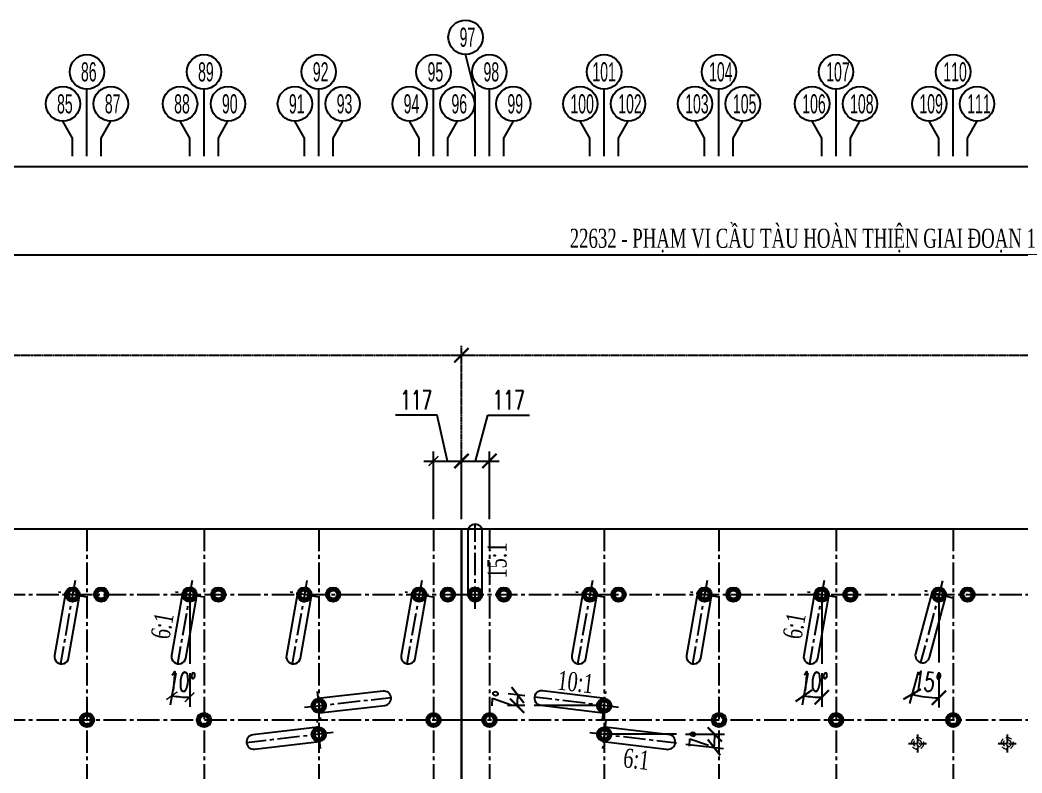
# Model space of a CAD drawing. Extents: x -64479 to 90650, y -38385 to 38270.
# Drawn here: x -37328 to -33136, y 12606 to 15757 of the extents above; entities that cross this region are included whole.
import ezdxf
from ezdxf.enums import TextEntityAlignment as Align

# ---------------------------------------------------------------- set-up
doc = ezdxf.new("R2010")
doc.units = 0
doc.header["$MEASUREMENT"] = 0
doc.linetypes.add('CENTER2', pattern=[1.125, 0.75, -0.125, 0.125, -0.125])
doc.linetypes.add('HIDDEN', pattern=[0.375, 0.25, -0.125])
doc.layers.get('0').update_dxf_attribs({"linetype": 'CONTINUOUS'})
for name, color, linetype in [('BORDER', 2, 'CONTINUOUS'), ('CENTER', 9, 'CENTER2'), ('Cochh', 7, 'CONTINUOUS'), ('DIMENSION', 4, 'CONTINUOUS'), ('HATCH', 7, 'CONTINUOUS'), ('HIDDEN', 4, 'HIDDEN'), ('Net vang', 2, 'CONTINUOUS'), ('PILE-D600', 20, 'CONTINUOUS'), ('TEXT', 3, 'CONTINUOUS')]:
    doc.layers.add(name, color=color, linetype=linetype)
doc.layers.add('KHUAT', color=235, linetype='HIDDEN', lineweight=18)
doc.styles.add('DIM', font='romans.shx', dxfattribs={"width": 0.65})
doc.styles.get("Standard").update_dxf_attribs({"font": 'vn_vni.shx', "width": 0.9})
doc.styles.add('THUONG', font='vntimeh.shx')
doc.dimstyles.new('400.Ph', dxfattribs={"dimscale": 400, "dimtxt": 0.2, "dimasz": 0.15, "dimexe": 0.1, "dimexo": 0.1, "dimgap": 0.06, "dimtad": 1, "dimdec": 0, "dimzin": 0, "dimdsep": 46, "dimtxsty": 'DIM', "dimblk": 'ARCHTICK', "dimcen": 0.15, "dimdle": 0.1, "dimclrd": 256, "dimclre": 7, "dimclrt": 6, "dimadec": 0, "dimazin": 0, "dimtfac": 1, "dimtdec": 0, "dimtix": 1, "dimtmove": 0, "dimatfit": 3, "dimldrblk": 'ARCHTICK', "dimfxl": 1, "dimtolj": 1, "dimtzin": 0, "dimarcsym": 0})

# ---------------------------------------------------------------- blocks, each defined once
blk = doc.blocks.new('CocD500_HH')
at = {"layer": 'CENTER', "ltscale": 50}
for p, q in [((-37.5, 0), (37.5, 0)), ((0, 37.5), (0, -37.5))]:
    blk.add_line(p, q, dxfattribs=at)
at = {"layer": 'KHUAT', "ltscale": 100}
for radius in [25, 16]:
    blk.add_circle((0, 0), radius, dxfattribs=at)
blk = doc.blocks.new('cocD500')
at = {"layer": 'HATCH'}
blk.add_blockref('CocD500_HH', (0, 0), dxfattribs=at)
blk = doc.blocks.new('_ArchTick')
at = {"color": 0, "linetype": 'ByBlock', "const_width": 0.15}
blk.add_lwpolyline([(-0.5, -0.5), (0.5, 0.5)], dxfattribs=at)
blk = doc.blocks.new('*D18')
at = {"layer": 'DIMENSION', "color": 7, "lineweight": -2}
for p, q in [((-50569.1, 13667.7), (-50569.1, 15183.5)), ((-12849.1, 13667.7), (-12849.1, 15183.5))]:
    blk.add_line(p, q, dxfattribs=at)
at = {"layer": 'DIMENSION', "lineweight": -2}
blk.add_line((-50609.1, 15143.5), (-12809.1, 15143.5), dxfattribs=at)
at = {"layer": 'DIMENSION', "lineweight": -2, "xscale": 60, "yscale": 60, "zscale": 60, "rotation": 180}
blk.add_blockref('_ArchTick', (-50569.1, 15143.5), dxfattribs=at)
at = {"layer": 'DIMENSION', "lineweight": -2, "xscale": 60, "yscale": 60, "zscale": 60}
blk.add_blockref('_ArchTick', (-12849.1, 15143.5), dxfattribs=at)
at = {"layer": 'DIMENSION', "color": 6, "insert": (-31669.1, 15207.5), "char_height": 80, "attachment_point": 5, "style": 'DIM'}
blk.add_mtext('\\A1;37720', dxfattribs=at)
blk = doc.blocks.new('*D225')
at = {"layer": 'DIMENSION', "color": 7, "lineweight": -2}
for p, q in [((-50569.1, 13667.7), (-50569.1, 14814)), ((-27937.1, 13667.7), (-27937.1, 14814))]:
    blk.add_line(p, q, dxfattribs=at)
at = {"layer": 'DIMENSION', "lineweight": -2}
blk.add_line((-50609.1, 14774), (-27897.1, 14774), dxfattribs=at)
at = {"layer": 'DIMENSION', "lineweight": -2, "xscale": 60, "yscale": 60, "zscale": 60, "rotation": 180}
blk.add_blockref('_ArchTick', (-50569.1, 14774), dxfattribs=at)
at = {"layer": 'DIMENSION', "lineweight": -2, "xscale": 60, "yscale": 60, "zscale": 60}
blk.add_blockref('_ArchTick', (-27937.1, 14774), dxfattribs=at)
at = {"layer": 'DIMENSION', "color": 6, "insert": (-41742.3, 14838), "char_height": 80, "attachment_point": 5, "style": 'DIM'}
blk.add_mtext('\\A1;22632', dxfattribs=at)
blk = doc.blocks.new('*D235')
at = {"layer": 'DIMENSION', "color": 7, "lineweight": -2}
for p, q in [((-59336.9, 13023.3), (-59360.5, 12890)), ((-59278.9, 13023.1), (-59278.9, 12882.8))]:
    blk.add_line(p, q, dxfattribs=at)
at = {"layer": 'DIMENSION', "lineweight": -2}
blk.add_arc((-59278.9, 13352.7), 429.9, 260, 270, dxfattribs=at)
at = {"layer": 'DIMENSION', "lineweight": -2, "xscale": 40, "yscale": 40, "zscale": 40}
for p, rotation in [((-59353.5, 12929.3), 170.0000000000066), ((-59278.9, 12922.8), 359.9999999999992)]:
    blk.add_blockref('_ArchTick', p, dxfattribs=dict(at, rotation=rotation))
at = {"layer": 'DIMENSION', "color": 6, "insert": (-59310.8, 12988.2), "char_height": 80, "attachment_point": 5, "rotation": 355, "style": 'DIM'}
blk.add_mtext('\\A1;10°', dxfattribs=at)
blk = doc.blocks.new('*D258')
at = {"layer": 'DIMENSION', "lineweight": -2}
for p, q in [((-58244, 14102.8), (-58418.3, 14102.8)), ((-58200.4, 13911.5), (-58244, 14102.8)), ((-58298.9, 13911.5), (-58101.9, 13911.5))]:
    blk.add_line(p, q, dxfattribs=at)
at = {"layer": 'DIMENSION', "color": 7, "lineweight": -2}
for p, q in [((-58258.9, 13667.7), (-58258.9, 13951.5)), ((-58141.9, 13667.7), (-58141.9, 13951.5))]:
    blk.add_line(p, q, dxfattribs=at)
at = {"layer": 'DIMENSION', "lineweight": -2, "xscale": 40, "yscale": 40, "zscale": 40, "rotation": 180}
blk.add_blockref('_ArchTick', (-58258.9, 13911.5), dxfattribs=at)
at = {"layer": 'DIMENSION', "lineweight": -2, "xscale": 40, "yscale": 40, "zscale": 40}
blk.add_blockref('_ArchTick', (-58141.9, 13911.5), dxfattribs=at)
at = {"layer": 'DIMENSION', "color": 6, "insert": (-58331.2, 14166.8), "char_height": 80, "attachment_point": 5, "style": 'DIM'}
blk.add_mtext('\\A1;117', dxfattribs=at)
blk = doc.blocks.new('*D590')
at = {"layer": 'DIMENSION', "color": 7, "lineweight": -2}
for p, q in [((-68219.4, 12767.7), (-68056.9, 12767.7)), ((-68217.6, 12727.1), (-68060.5, 12708.3))]:
    blk.add_line(p, q, dxfattribs=at)
at = {"layer": 'DIMENSION', "lineweight": -2}
blk.add_arc((-68557.8, 12767.7), 460.9, 353.1916, 0, dxfattribs=at)
at = {"layer": 'DIMENSION', "lineweight": -2, "xscale": 60, "yscale": 60, "zscale": 60}
for p, rotation in [((-68096.9, 12767.7), 90), ((-68100.2, 12713.1), 263.1916374492901)]:
    blk.add_blockref('_ArchTick', p, dxfattribs=dict(at, rotation=rotation))
at = {"layer": 'DIMENSION', "color": 6, "insert": (-68161.6, 12744.1), "char_height": 80, "attachment_point": 5, "rotation": 86.5958, "style": 'DIM'}
blk.add_mtext('\\A1;7°', dxfattribs=at)
blk = doc.blocks.new('*D591')
at = {"layer": 'DIMENSION', "color": 7, "lineweight": -2}
for p, q in [((-68891.5, 12928.4), (-68960.9, 12937)), ((-68891.9, 12887.7), (-68963.9, 12887.7))]:
    blk.add_line(p, q, dxfattribs=at)
at = {"layer": 'DIMENSION', "lineweight": -2}
blk.add_arc((-68559.5, 12887.7), 364.4, 173, 180, dxfattribs=at)
at = {"layer": 'DIMENSION', "lineweight": -2, "xscale": 60, "yscale": 60, "zscale": 60}
for p, rotation in [((-68921.2, 12932.1), 82.99999999999228), ((-68923.9, 12887.7), 269.9999999999997)]:
    blk.add_blockref('_ArchTick', p, dxfattribs=dict(at, rotation=rotation))
at = {"layer": 'DIMENSION', "color": 6, "insert": (-68987.1, 12913.8), "char_height": 80, "attachment_point": 5, "rotation": 86.5, "style": 'DIM'}
blk.add_mtext('\\A1;7°', dxfattribs=at)
blk = doc.blocks.new('*D594')
at = {"layer": 'DIMENSION', "color": 7, "lineweight": -2}
for p, q in [((-67707.6, 13023.3), (-67731.1, 12890)), ((-67649.5, 13023.1), (-67649.5, 12882.8))]:
    blk.add_line(p, q, dxfattribs=at)
at = {"layer": 'DIMENSION', "lineweight": -2}
blk.add_arc((-67649.5, 13352.7), 429.9, 260, 270, dxfattribs=at)
at = {"layer": 'DIMENSION', "lineweight": -2, "xscale": 60, "yscale": 60, "zscale": 60}
for p, rotation in [((-67724.2, 12929.3), 170.0000000000045), ((-67649.5, 12922.8), 359.9999999999984)]:
    blk.add_blockref('_ArchTick', p, dxfattribs=dict(at, rotation=rotation))
at = {"layer": 'DIMENSION', "color": 6, "insert": (-67681.4, 12988.2), "char_height": 80, "attachment_point": 5, "rotation": 355, "style": 'DIM'}
blk.add_mtext('\\A1;10°', dxfattribs=at)
blk = doc.blocks.new('*D596')
at = {"layer": 'DIMENSION', "lineweight": -2}
for p, q in [((-69098, 13911.5), (-69046.4, 14102.8)), ((-69046.4, 14102.8), (-68872.1, 14102.8)), ((-69196.5, 13911.5), (-68999.5, 13911.5))]:
    blk.add_line(p, q, dxfattribs=at)
at = {"layer": 'DIMENSION', "color": 7, "lineweight": -2}
for p, q in [((-69156.5, 13667.7), (-69156.5, 13951.5)), ((-69039.5, 13667.7), (-69039.5, 13951.5))]:
    blk.add_line(p, q, dxfattribs=at)
at = {"layer": 'DIMENSION', "lineweight": -2, "xscale": 60, "yscale": 60, "zscale": 60, "rotation": 180}
blk.add_blockref('_ArchTick', (-69156.5, 13911.5), dxfattribs=at)
at = {"layer": 'DIMENSION', "lineweight": -2, "xscale": 60, "yscale": 60, "zscale": 60}
blk.add_blockref('_ArchTick', (-69039.5, 13911.5), dxfattribs=at)
at = {"layer": 'DIMENSION', "color": 6, "insert": (-68959.3, 14166.8), "char_height": 80, "attachment_point": 5, "style": 'DIM'}
blk.add_mtext('\\A1;117', dxfattribs=at)
blk = doc.blocks.new('*D616')
at = {"layer": 'DIMENSION', "color": 7, "lineweight": -2}
for p, q in [((-67246.1, 13029.6), (-67281.7, 12896.7)), ((-67159.5, 13027.6), (-67159.5, 12880.6))]:
    blk.add_line(p, q, dxfattribs=at)
at = {"layer": 'DIMENSION', "lineweight": -2}
blk.add_arc((-67159.5, 13352.7), 432, 255, 270, dxfattribs=at)
at = {"layer": 'DIMENSION', "lineweight": -2, "xscale": 60, "yscale": 60, "zscale": 60}
for p, rotation in [((-67271.4, 12935.4), 165.0000000000066), ((-67159.5, 12920.6), 359.9999999999993)]:
    blk.add_blockref('_ArchTick', p, dxfattribs=dict(at, rotation=rotation))
at = {"layer": 'DIMENSION', "color": 6, "insert": (-67207.6, 12987.8), "char_height": 80, "attachment_point": 5, "rotation": 352.5, "style": 'DIM'}
blk.add_mtext('\\A1;15°', dxfattribs=at)
blk = doc.blocks.new('*D407')
at = {"layer": 'HIDDEN', "color": 7, "lineweight": -2}
for p, q in [((-43025.1, 13667.7), (-43025.1, 14393.8)), ((-35481.1, 13667.7), (-35481.1, 14393.8))]:
    blk.add_line(p, q, dxfattribs=at)
at = {"layer": 'HIDDEN', "lineweight": -2}
blk.add_line((-43065.1, 14353.8), (-35441.1, 14353.8), dxfattribs=at)
at = {"layer": 'HIDDEN', "lineweight": -2, "xscale": 60, "yscale": 60, "zscale": 60, "rotation": 180}
blk.add_blockref('_ArchTick', (-43025.1, 14353.8), dxfattribs=at)
at = {"layer": 'HIDDEN', "lineweight": -2, "xscale": 60, "yscale": 60, "zscale": 60}
blk.add_blockref('_ArchTick', (-35481.1, 14353.8), dxfattribs=at)
at = {"layer": 'HIDDEN', "color": 6, "insert": (-39253.1, 14417.8), "char_height": 80, "attachment_point": 5, "style": 'DIM'}
blk.add_mtext('\\A1;7544', dxfattribs=at)
blk = doc.blocks.new('*D408')
at = {"layer": 'HIDDEN', "color": 7, "lineweight": -2}
for p, q in [((-35481.1, 13667.7), (-35481.1, 14393.8)), ((-27937.1, 13667.7), (-27937.1, 14393.8))]:
    blk.add_line(p, q, dxfattribs=at)
at = {"layer": 'HIDDEN', "lineweight": -2}
blk.add_line((-35521.1, 14353.8), (-27897.1, 14353.8), dxfattribs=at)
at = {"layer": 'HIDDEN', "lineweight": -2, "xscale": 60, "yscale": 60, "zscale": 60, "rotation": 180}
blk.add_blockref('_ArchTick', (-35481.1, 14353.8), dxfattribs=at)
at = {"layer": 'HIDDEN', "lineweight": -2, "xscale": 60, "yscale": 60, "zscale": 60}
blk.add_blockref('_ArchTick', (-27937.1, 14353.8), dxfattribs=at)
at = {"layer": 'HIDDEN', "color": 6, "insert": (-31709.1, 14417.8), "char_height": 80, "attachment_point": 5, "style": 'DIM'}
blk.add_mtext('\\A1;7544', dxfattribs=at)
blk = doc.blocks.new('pd2')
at = {"layer": 'HATCH'}
h = blk.add_hatch(dxfattribs=at)
h.set_pattern_fill('ANSI31', color=256, scale=50, style=0)
h.set_pattern_definition([(45, (-51700.098, -6280.5305), (-4.4194174, 4.4194174), [])])
h.paths.add_polyline_path([(-59798.9, 13352.7, 1), (-59738.9, 13352.7, 1)])
h.paths.add_polyline_path([(-59751.9, 13352.7, -1), (-59785.9, 13352.7, -1)], flags=16)
h = blk.add_hatch(dxfattribs=at)
h.set_pattern_fill('ANSI31', color=256, scale=50, style=0)
h.set_pattern_definition([(45, (-51580.098, -6280.5305), (-4.4194174, 4.4194174), [])])
h.paths.add_polyline_path([(-59678.9, 13352.7, 1), (-59618.9, 13352.7, 1)])
h.paths.add_polyline_path([(-59631.9, 13352.7, -1), (-59665.9, 13352.7, -1)], flags=16)
h = blk.add_hatch(dxfattribs=at)
h.set_pattern_fill('ANSI31', color=256, scale=50, style=0)
h.set_pattern_definition([(45, (-51210.098, -6280.5305), (-4.4194174, 4.4194174), [])])
h.paths.add_polyline_path([(-59308.9, 13352.7, 1), (-59248.9, 13352.7, 1)])
h.paths.add_polyline_path([(-59261.9, 13352.7, -1), (-59295.9, 13352.7, -1)], flags=16)
h = blk.add_hatch(dxfattribs=at)
h.set_pattern_fill('ANSI31', color=256, scale=50, style=0)
h.set_pattern_definition([(45, (-51090.098, -6280.5305), (-4.4194174, 4.4194174), [])])
h.paths.add_polyline_path([(-59188.9, 13352.7, 1), (-59128.9, 13352.7, 1)])
h.paths.add_polyline_path([(-59141.9, 13352.7, -1), (-59175.9, 13352.7, -1)], flags=16)
h = blk.add_hatch(dxfattribs=at)
h.set_pattern_fill('ANSI31', color=256, scale=50, style=0)
h.set_pattern_definition([(45, (-50730.098, -6280.5305), (-4.4194174, 4.4194174), [])])
h.paths.add_polyline_path([(-58828.9, 13352.7, 1), (-58768.9, 13352.7, 1)])
h.paths.add_polyline_path([(-58781.9, 13352.7, -1), (-58815.9, 13352.7, -1)], flags=16)
h = blk.add_hatch(dxfattribs=at)
h.set_pattern_fill('ANSI31', color=256, scale=50, style=0)
h.set_pattern_definition([(45, (-50610.098, -6280.5305), (-4.4194174, 4.4194174), [])])
h.paths.add_polyline_path([(-58708.9, 13352.7, 1), (-58648.9, 13352.7, 1)])
h.paths.add_polyline_path([(-58661.9, 13352.7, -1), (-58695.9, 13352.7, -1)], flags=16)
h = blk.add_hatch(dxfattribs=at)
h.set_pattern_fill('ANSI31', color=256, scale=50, style=0)
h.set_pattern_definition([(45, (-50250.098, -6280.5305), (-4.4194174, 4.4194174), [])])
h.paths.add_polyline_path([(-58348.9, 13352.7, 1), (-58288.9, 13352.7, 1)])
h.paths.add_polyline_path([(-58301.9, 13352.7, -1), (-58335.9, 13352.7, -1)], flags=16)
h = blk.add_hatch(dxfattribs=at)
h.set_pattern_fill('ANSI31', color=256, scale=50, style=0)
h.set_pattern_definition([(45, (-50130.098, -6280.5305), (-4.4194174, 4.4194174), [])])
h.paths.add_polyline_path([(-58228.9, 13352.7, 1), (-58168.9, 13352.7, 1)])
h.paths.add_polyline_path([(-58181.9, 13352.7, -1), (-58215.9, 13352.7, -1)], flags=16)
h = blk.add_hatch(dxfattribs=at)
h.set_pattern_fill('ANSI31', color=256, scale=50, angle=90, style=0)
h.set_pattern_definition([(45, (-78372.089, 20956.461), (4.4194174, -4.4194174), [])])
h.paths.add_polyline_path([(-58738.9, 12857.7, -1), (-58738.9, 12917.7, -1)])
h.paths.add_polyline_path([(-58738.9, 12904.7, 1), (-58738.9, 12870.7, 1)], flags=16)
h = blk.add_hatch(dxfattribs=at)
h.set_pattern_fill('ANSI31', color=256, scale=50, style=0)
h.set_pattern_definition([(45, (-51640.098, -6805.5305), (-4.4194174, 4.4194174), [])])
h.paths.add_polyline_path([(-59738.9, 12827.7, 1), (-59678.9, 12827.7, 1)])
h.paths.add_polyline_path([(-59691.9, 12827.7, -1), (-59725.9, 12827.7, -1)], flags=16)
h = blk.add_hatch(dxfattribs=at)
h.set_pattern_fill('ANSI31', color=256, scale=50, style=0)
h.set_pattern_definition([(45, (-51150.098, -6805.5305), (-4.4194174, 4.4194174), [])])
h.paths.add_polyline_path([(-59248.9, 12827.7, 1), (-59188.9, 12827.7, 1)])
h.paths.add_polyline_path([(-59201.9, 12827.7, -1), (-59235.9, 12827.7, -1)], flags=16)
h = blk.add_hatch(dxfattribs=at)
h.set_pattern_fill('ANSI31', color=256, scale=50, style=0)
h.set_pattern_definition([(45, (-50190.098, -6805.5305), (-4.4194174, 4.4194174), [])])
h.paths.add_polyline_path([(-58288.9, 12827.7, 1), (-58228.9, 12827.7, 1)])
h.paths.add_polyline_path([(-58241.9, 12827.7, -1), (-58275.9, 12827.7, -1)], flags=16)
h = blk.add_hatch(dxfattribs=at)
h.set_pattern_fill('ANSI31', color=256, scale=50, angle=90, style=0)
h.set_pattern_definition([(45, (-78372.089, 20836.461), (4.4194174, -4.4194174), [])])
h.paths.add_polyline_path([(-58738.9, 12737.7, -1), (-58738.9, 12797.7, -1)])
h.paths.add_polyline_path([(-58738.9, 12784.7, 1), (-58738.9, 12750.7, 1)], flags=16)
at = {"layer": 'BORDER'}
for points in [[(-65685.9, 13627.7), (-58141.9, 13627.7)], [(-58141.9, 13627.7), (-58141.9, 11227.7), (-65685.9, 11227.7), (-65685.9, 13627.7)]]:
    blk.add_lwpolyline(points, dxfattribs=at)
at = {"layer": 'CENTER', "ltscale": 125}
for p, q in [((-59708.9, 13627.7), (-59708.9, 11227.7)), ((-59218.9, 13627.7), (-59218.9, 11227.7)), ((-58738.9, 13627.7), (-58738.9, 11227.7)), ((-58258.9, 13627.7), (-58258.9, 11227.7)), ((-59758.4, 13411.8), (-59820, 13062.7)), ((-59268.4, 13411.8), (-59330, 13062.7)), ((-58788.4, 13411.8), (-58850, 13062.7)), ((-58308.4, 13411.8), (-58370, 13062.7)), ((-65685.9, 13352.7), (-58141.9, 13352.7)), ((-59709.8, 13342.3), (-59828, 13363.1)), ((-59219.8, 13342.3), (-59338, 13363.1)), ((-58739.8, 13342.3), (-58858, 13363.1)), ((-58259.8, 13342.3), (-58378, 13363.1)), ((-58798.5, 12880.7), (-58436.4, 12922)), ((-58745.9, 12947.3), (-58731.9, 12828.1)), ((-65685.9, 12827.7), (-58141.9, 12827.7)), ((-58731.6, 12708.1), (-58746.2, 12827.2)), ((-58679.3, 12775), (-59041.1, 12731.8))]:
    blk.add_line(p, q, dxfattribs=at)
at = {"layer": 'DIMENSION', "color": 7}
blk.add_line((-58258.9, 13667.7), (-58258.9, 13951.5), dxfattribs=at)
at = {"layer": 'DIMENSION'}
blk.add_line((-59278.9, 13352.7), (-59278.9, 13063.1), dxfattribs=at)
at = {"layer": 'PILE-D600', "linetype": 'Continuous', "ltscale": 0.7}
for points in [[(-59798.4, 13357.9), (-59844.3, 13097.5, 1), (-59785.2, 13087.1), (-59739.3, 13347.5)], [(-59308.4, 13357.9), (-59354.3, 13097.5, 1), (-59295.2, 13087.1), (-59249.3, 13347.5)], [(-58828.4, 13357.9), (-58874.3, 13097.5, 1), (-58815.2, 13087.1), (-58769.3, 13347.5)], [(-58348.4, 13357.9), (-58394.3, 13097.5, 1), (-58335.2, 13087.1), (-58289.3, 13347.5)], [(-58735.4, 12857.9), (-58462.7, 12888.7, 1), (-58469.7, 12948.3), (-58742.4, 12917.5)], [(-58742.5, 12797.5), (-59015, 12765.2, 1), (-59007.7, 12705.7), (-58735.2, 12737.9)]]:
    blk.add_lwpolyline(points, format="xyb", dxfattribs=at)
for centre, radius in [((-59768.9, 13352.7), 30), ((-59648.9, 13352.7), 30), ((-59278.9, 13352.7), 30), ((-59158.9, 13352.7), 30), ((-58798.9, 13352.7), 30), ((-58678.9, 13352.7), 30), ((-58318.9, 13352.7), 30), ((-58198.9, 13352.7), 30), ((-59768.9, 13352.7), 17), ((-59648.9, 13352.7), 17), ((-59278.9, 13352.7), 17), ((-59158.9, 13352.7), 17), ((-58798.9, 13352.7), 17), ((-58678.9, 13352.7), 17), ((-58318.9, 13352.7), 17), ((-58198.9, 13352.7), 17), ((-58738.9, 12887.7), 30), ((-58738.9, 12887.7), 17), ((-59708.9, 12827.7), 30), ((-59708.9, 12827.7), 17), ((-59218.9, 12827.7), 30), ((-59218.9, 12827.7), 17), ((-58258.9, 12827.7), 30), ((-58258.9, 12827.7), 17), ((-58738.9, 12767.7), 30), ((-58738.9, 12767.7), 17)]:
    blk.add_circle(centre, radius, dxfattribs=at)
at = {"layer": 'DIMENSION', "xscale": 40, "yscale": 40, "zscale": 40}
blk.add_blockref('_ArchTick', (-58258.9, 13911.5), dxfattribs=at)
at = {"layer": 'TEXT', "style": 'THUONG', "width": 0.7}
blk.add_text('6:1', height=80, rotation=79.5709, dxfattribs=at).set_placement((-59341, 13157.2), align=Align.BOTTOM_LEFT)
at = {"layer": 'DIMENSION'}
dim = blk.add_linear_dim(base=(-58141.9, 13911.5), p1=(-58258.9, 13627.7), p2=(-58141.9, 13627.7), dimstyle='400.Ph', override={"dimtmove": 1}, dxfattribs=at)
dim.commit()
dim.dimension.update_dxf_attribs({"geometry": '*D258', "text_midpoint": (-58268, 14102.8), "dimtype": 128})
dim = blk.add_angular_dim_2l(base=(-59328.8, 12925.7), line1=((-59278.9, 13352.7), (-59278.9, 13063.1)), line2=((-59268.4, 13411.8), (-59330, 13062.7)), dimstyle='400.Ph', dxfattribs=at)
dim.commit()
dim.dimension.update_dxf_attribs({"geometry": '*D235', "text_midpoint": (-59310.8, 12988.2)})
blk = doc.blocks.new('pd3')
at = {"layer": 'HATCH'}
h = blk.add_hatch(dxfattribs=at)
h.set_pattern_fill('ANSI31', color=256, scale=50, style=0)
h.set_pattern_definition([(45, (-61030.761, -6280.5305), (-4.4194174, 4.4194174), [])])
h.paths.add_polyline_path([(-69129.5, 13352.7, 1), (-69069.5, 13352.7, 1)])
h.paths.add_polyline_path([(-69082.5, 13352.7, -1), (-69116.5, 13352.7, -1)], flags=16)
h = blk.add_hatch(dxfattribs=at)
h.set_pattern_fill('ANSI31', color=256, scale=50, style=0)
h.set_pattern_definition([(45, (-60910.761, -6280.5305), (-4.4194174, 4.4194174), [])])
h.paths.add_polyline_path([(-69009.5, 13352.7, 1), (-68949.5, 13352.7, 1)])
h.paths.add_polyline_path([(-68962.5, 13352.7, -1), (-68996.5, 13352.7, -1)], flags=16)
h = blk.add_hatch(dxfattribs=at)
h.set_pattern_fill('ANSI31', color=256, scale=50, style=0)
h.set_pattern_definition([(45, (-60550.761, -6280.5305), (-4.4194174, 4.4194174), [])])
h.paths.add_polyline_path([(-68649.5, 13352.7, 1), (-68589.5, 13352.7, 1)])
h.paths.add_polyline_path([(-68602.5, 13352.7, -1), (-68636.5, 13352.7, -1)], flags=16)
h = blk.add_hatch(dxfattribs=at)
h.set_pattern_fill('ANSI31', color=256, scale=50, style=0)
h.set_pattern_definition([(45, (-60430.761, -6280.5305), (-4.4194174, 4.4194174), [])])
h.paths.add_polyline_path([(-68529.5, 13352.7, 1), (-68469.5, 13352.7, 1)])
h.paths.add_polyline_path([(-68482.5, 13352.7, -1), (-68516.5, 13352.7, -1)], flags=16)
h = blk.add_hatch(dxfattribs=at)
h.set_pattern_fill('ANSI31', color=256, scale=50, style=0)
h.set_pattern_definition([(45, (-60070.761, -6280.5305), (-4.4194174, 4.4194174), [])])
h.paths.add_polyline_path([(-68169.5, 13352.7, 1), (-68109.5, 13352.7, 1)])
h.paths.add_polyline_path([(-68122.5, 13352.7, -1), (-68156.5, 13352.7, -1)], flags=16)
h = blk.add_hatch(dxfattribs=at)
h.set_pattern_fill('ANSI31', color=256, scale=50, style=0)
h.set_pattern_definition([(45, (-59950.761, -6280.5305), (-4.4194174, 4.4194174), [])])
h.paths.add_polyline_path([(-68049.5, 13352.7, 1), (-67989.5, 13352.7, 1)])
h.paths.add_polyline_path([(-68002.5, 13352.7, -1), (-68036.5, 13352.7, -1)], flags=16)
h = blk.add_hatch(dxfattribs=at)
h.set_pattern_fill('ANSI31', color=256, scale=50, style=0)
h.set_pattern_definition([(45, (-59580.761, -6280.5305), (-4.4194174, 4.4194174), [])])
h.paths.add_polyline_path([(-67679.5, 13352.7, 1), (-67619.5, 13352.7, 1)])
h.paths.add_polyline_path([(-67632.5, 13352.7, -1), (-67666.5, 13352.7, -1)], flags=16)
h = blk.add_hatch(dxfattribs=at)
h.set_pattern_fill('ANSI31', color=256, scale=50, style=0)
h.set_pattern_definition([(45, (-59460.761, -6280.5305), (-4.4194174, 4.4194174), [])])
h.paths.add_polyline_path([(-67559.5, 13352.7, 1), (-67499.5, 13352.7, 1)])
h.paths.add_polyline_path([(-67512.5, 13352.7, -1), (-67546.5, 13352.7, -1)], flags=16)
h = blk.add_hatch(dxfattribs=at)
h.set_pattern_fill('ANSI31', color=256, scale=50, style=0)
h.set_pattern_definition([(45, (-59090.761, -6280.5305), (-4.4194174, 4.4194174), [])])
h.paths.add_polyline_path([(-67189.5, 13352.7, 1), (-67129.5, 13352.7, 1)])
h.paths.add_polyline_path([(-67142.5, 13352.7, -1), (-67176.5, 13352.7, -1)], flags=16)
h = blk.add_hatch(dxfattribs=at)
h.set_pattern_fill('ANSI31', color=256, scale=50, style=0)
h.set_pattern_definition([(45, (-58970.761, -6280.5305), (-4.4194174, 4.4194174), [])])
h.paths.add_polyline_path([(-67069.5, 13352.7, 1), (-67009.5, 13352.7, 1)])
h.paths.add_polyline_path([(-67022.5, 13352.7, -1), (-67056.5, 13352.7, -1)], flags=16)
h = blk.add_hatch(dxfattribs=at)
h.set_pattern_fill('ANSI31', color=256, scale=50, angle=90, style=0)
h.set_pattern_definition([(135, (-48926.31, 20956.461), (-4.4194174, -4.4194174), [])])
h.paths.add_polyline_path([(-68559.5, 12857.7, 1), (-68559.5, 12917.7, 1)])
h.paths.add_polyline_path([(-68559.5, 12904.7, -1), (-68559.5, 12870.7, -1)], flags=16)
h = blk.add_hatch(dxfattribs=at)
h.set_pattern_fill('ANSI31', color=256, scale=50, style=0)
h.set_pattern_definition([(45, (-60970.761, -6805.5305), (-4.4194174, 4.4194174), [])])
h.paths.add_polyline_path([(-69069.5, 12827.7, 1), (-69009.5, 12827.7, 1)])
h.paths.add_polyline_path([(-69022.5, 12827.7, -1), (-69056.5, 12827.7, -1)], flags=16)
h = blk.add_hatch(dxfattribs=at)
h.set_pattern_fill('ANSI31', color=256, scale=50, style=0)
h.set_pattern_definition([(45, (-60010.761, -6805.5305), (-4.4194174, 4.4194174), [])])
h.paths.add_polyline_path([(-68109.5, 12827.7, 1), (-68049.5, 12827.7, 1)])
h.paths.add_polyline_path([(-68062.5, 12827.7, -1), (-68096.5, 12827.7, -1)], flags=16)
h = blk.add_hatch(dxfattribs=at)
h.set_pattern_fill('ANSI31', color=256, scale=50, style=0)
h.set_pattern_definition([(45, (-59520.761, -6805.5305), (-4.4194174, 4.4194174), [])])
h.paths.add_polyline_path([(-67619.5, 12827.7, 1), (-67559.5, 12827.7, 1)])
h.paths.add_polyline_path([(-67572.5, 12827.7, -1), (-67606.5, 12827.7, -1)], flags=16)
h = blk.add_hatch(dxfattribs=at)
h.set_pattern_fill('ANSI31', color=256, scale=50, style=0)
h.set_pattern_definition([(45, (-59030.761, -6805.5305), (-4.4194174, 4.4194174), [])])
h.paths.add_polyline_path([(-67129.5, 12827.7, 1), (-67069.5, 12827.7, 1)])
h.paths.add_polyline_path([(-67082.5, 12827.7, -1), (-67116.5, 12827.7, -1)], flags=16)
h = blk.add_hatch(dxfattribs=at)
h.set_pattern_fill('ANSI31', color=256, scale=50, angle=90, style=0)
h.set_pattern_definition([(135, (-48926.31, 20836.461), (-4.4194174, -4.4194174), [])])
h.paths.add_polyline_path([(-68559.5, 12737.7, 1), (-68559.5, 12797.7, 1)])
h.paths.add_polyline_path([(-68559.5, 12784.7, -1), (-68559.5, 12750.7, -1)], flags=16)
at = {"layer": 'BORDER'}
for points in [[(-69156.5, 13627.7), (-61612.5, 13627.7)], [(-61612.5, 13627.7), (-61612.5, 11227.7), (-69156.5, 11227.7), (-69156.5, 13627.7)]]:
    blk.add_lwpolyline(points, dxfattribs=at)
at = {"layer": 'CENTER', "ltscale": 125}
for p, q in [((-69099.5, 13292.7), (-69099.5, 13647.1)), ((-69039.5, 13627.7), (-69039.5, 11227.7)), ((-68559.5, 13627.7), (-68559.5, 11227.7)), ((-68079.5, 13627.7), (-68079.5, 11227.7)), ((-67589.5, 13627.7), (-67589.5, 11227.7)), ((-67099.5, 13627.7), (-67099.5, 11227.7)), ((-68609.1, 13411.8), (-68670.7, 13062.7)), ((-68129.1, 13411.8), (-68190.7, 13062.7)), ((-67639.1, 13411.8), (-67700.7, 13062.7)), ((-67144, 13410.6), (-67235.7, 13068.3)), ((-69156.5, 13352.7), (-61612.5, 13352.7)), ((-68560.4, 13342.3), (-68678.6, 13363.1)), ((-68080.4, 13342.3), (-68198.6, 13363.1)), ((-67590.4, 13342.3), (-67708.6, 13363.1)), ((-67101.6, 13337.2), (-67217.5, 13368.2)), ((-68500, 12880.4), (-68851.8, 12923.6)), ((-68566.8, 12828.1), (-68552.2, 12947.2)), ((-69156.5, 12827.7), (-61612.5, 12827.7)), ((-68552.2, 12827.2), (-68566.8, 12708.1)), ((-68619.1, 12775), (-68257.3, 12731.8))]:
    blk.add_line(p, q, dxfattribs=at)
at = {"layer": 'DIMENSION', "color": 7}
blk.add_line((-69039.5, 13667.7), (-69039.5, 13951.5), dxfattribs=at)
at = {"layer": 'DIMENSION'}
for p, q in [((-67649.5, 13352.7), (-67649.5, 13063.1)), ((-67159.5, 13352.7), (-67159.5, 13067.6)), ((-68559.5, 12887.7), (-68851.9, 12887.7)), ((-68257.1, 12767.7), (-68559.5, 12767.7))]:
    blk.add_line(p, q, dxfattribs=at)
at = {"layer": 'PILE-D600', "linetype": 'Continuous', "ltscale": 0.7}
for points in [[(-69069.5, 13352.7), (-69069.5, 13617.1, 1), (-69129.5, 13617.1), (-69129.5, 13352.7)], [(-68649.1, 13357.9), (-68695, 13097.5, 1), (-68635.9, 13087.1), (-68590, 13347.5)], [(-68169.1, 13357.9), (-68215, 13097.5, 1), (-68155.9, 13087.1), (-68110, 13347.5)], [(-67679.1, 13357.9), (-67725, 13097.5, 1), (-67665.9, 13087.1), (-67620, 13347.5)], [(-67188.5, 13360.5), (-67257, 13105, 1), (-67199, 13089.5), (-67130.6, 13344.9)], [(-68555.9, 12917.5), (-68818.3, 12949.7, 1), (-68825.7, 12890.1), (-68563.2, 12857.9)], [(-68563.2, 12737.9), (-68300.7, 12705.7, 0.96746), (-68283.4, 12765.2), (-68555.9, 12797.5)]]:
    blk.add_lwpolyline(points, format="xyb", dxfattribs=at)
for centre, radius in [((-69099.5, 13352.7), 30), ((-68979.5, 13352.7), 30), ((-68619.5, 13352.7), 30), ((-68499.5, 13352.7), 30), ((-68139.5, 13352.7), 30), ((-68019.5, 13352.7), 30), ((-67649.5, 13352.7), 30), ((-67529.5, 13352.7), 30), ((-67159.5, 13352.7), 30), ((-67039.5, 13352.7), 30), ((-69099.5, 13352.7), 17), ((-68979.5, 13352.7), 17), ((-68619.5, 13352.7), 17), ((-68499.5, 13352.7), 17), ((-68139.5, 13352.7), 17), ((-68019.5, 13352.7), 17), ((-67649.5, 13352.7), 17), ((-67529.5, 13352.7), 17), ((-67159.5, 13352.7), 17), ((-67039.5, 13352.7), 17), ((-68559.5, 12887.7), 30), ((-68559.5, 12887.7), 17), ((-69039.5, 12827.7), 30), ((-69039.5, 12827.7), 17), ((-68079.5, 12827.7), 30), ((-68079.5, 12827.7), 17), ((-67589.5, 12827.7), 30), ((-67589.5, 12827.7), 17), ((-67099.5, 12827.7), 30), ((-67099.5, 12827.7), 17), ((-68559.5, 12767.7), 30), ((-68559.5, 12767.7), 17)]:
    blk.add_circle(centre, radius, dxfattribs=at)
at = {"layer": 'DIMENSION', "xscale": 40, "yscale": 40, "zscale": 40, "rotation": 180}
blk.add_blockref('_ArchTick', (-69039.5, 13911.5), dxfattribs=at)
at = {"layer": 'TEXT', "style": 'THUONG', "width": 0.7}
for s, rotation, p in [('15:1', 90, (-68943.9, 13419.8)), ('6:1', 79.5709, (-67711.6, 13157.2)), ('10:1', 353.5324, (-68761.4, 12931.7)), ('6:1', 353.5324, (-68485.7, 12606.6))]:
    blk.add_text(s, height=80, rotation=rotation, dxfattribs=at).set_placement(p, align=Align.BOTTOM_LEFT)
at = {"layer": 'DIMENSION'}
dim = blk.add_linear_dim(base=(-69039.5, 13911.5), p1=(-69156.5, 13627.7), p2=(-69039.5, 13627.7), dimstyle='400.Ph', override={"dimtmove": 1}, dxfattribs=at)
dim.commit()
dim.dimension.update_dxf_attribs({"geometry": '*D596', "text_midpoint": (-69022.4, 14102.8), "dimtype": 128})
for base, line1, line2, picture, middle in [((-67699.4, 12925.7), ((-67649.5, 13352.7), (-67649.5, 13063.1)), ((-67639.1, 13411.8), (-67700.7, 13062.7)), '*D594', (-67681.4, 12988.2)), ((-67234.6, 12927.2), ((-67159.5, 13352.7), (-67159.5, 13067.6)), ((-67144, 13410.6), (-67235.7, 13068.3)), '*D616', (-67207.6, 12987.8)), ((-68922.7, 12917.3), ((-68559.5, 12887.7), (-68851.9, 12887.7)), ((-68500, 12880.4), (-68851.8, 12923.6)), '*D591', (-68987.1, 12913.8)), ((-68098.4, 12731.2), ((-68619.1, 12775), (-68257.3, 12731.8)), ((-68559.5, 12767.7), (-68259.4, 12767.7)), '*D590', (-68161.6, 12744.1))]:
    dim = blk.add_angular_dim_2l(base=base, line1=line1, line2=line2, dimstyle='400.Ph', dxfattribs=at)
    dim.commit()
    dim.dimension.update_dxf_attribs({"geometry": picture, "text_midpoint": middle})

msp = doc.modelspace()

# ---------------------------------------------------------------- linework, layer by layer
at = {"layer": 'Net vang'}
for p, q in [((-35424.1, 15452.3), (-35464.1, 15614.5)), ((-37048.1, 15187.4), (-37048.1, 15468.1)), ((-36558.1, 15187.4), (-36558.1, 15468.1)), ((-36078.1, 15187.4), (-36078.1, 15468.1)), ((-35598.1, 15187.4), (-35598.1, 15468.1)), ((-35364.1, 15187.4), (-35364.1, 15468.1)), ((-34884.1, 15187.4), (-34884.1, 15468.1)), ((-34404.1, 15187.4), (-34404.1, 15468.1)), ((-33914.1, 15187.4), (-33914.1, 15468.1)), ((-33424.1, 15187.4), (-33424.1, 15468.1)), ((-35424.1, 15187.4), (-35424.1, 15452.3)), ((-37108.1, 15262.4), (-37148.1, 15334.2)), ((-36988.1, 15262.4), (-36948.1, 15334.2)), ((-36618.1, 15262.4), (-36658.1, 15334.2)), ((-36498.1, 15262.4), (-36458.1, 15334.2)), ((-36138.1, 15262.4), (-36178.1, 15334.2)), ((-36018.1, 15262.4), (-35978.1, 15334.2)), ((-35658.1, 15262.4), (-35698.1, 15334.2)), ((-35538.1, 15262.4), (-35498.1, 15334.2)), ((-35304.1, 15262.4), (-35264.1, 15334.2)), ((-34944.1, 15262.4), (-34984.1, 15334.2)), ((-34824.1, 15262.4), (-34784.1, 15334.2)), ((-34464.1, 15262.4), (-34504.1, 15334.2)), ((-34344.1, 15262.4), (-34304.1, 15334.2)), ((-33974.1, 15262.4), (-34014.1, 15334.2)), ((-33854.1, 15262.4), (-33814.1, 15334.2)), ((-33484.1, 15262.4), (-33524.1, 15334.2)), ((-33364.1, 15262.4), (-33324.1, 15334.2)), ((-37108.1, 15187.4), (-37108.1, 15262.4)), ((-36988.1, 15187.4), (-36988.1, 15262.4)), ((-36618.1, 15187.4), (-36618.1, 15262.4)), ((-36498.1, 15187.4), (-36498.1, 15262.4)), ((-36138.1, 15187.4), (-36138.1, 15262.4)), ((-36018.1, 15187.4), (-36018.1, 15262.4)), ((-35658.1, 15187.4), (-35658.1, 15262.4)), ((-35538.1, 15187.4), (-35538.1, 15262.4)), ((-35304.1, 15187.4), (-35304.1, 15262.4)), ((-34944.1, 15187.4), (-34944.1, 15262.4)), ((-34824.1, 15187.4), (-34824.1, 15262.4)), ((-34464.1, 15187.4), (-34464.1, 15262.4)), ((-34344.1, 15187.4), (-34344.1, 15262.4)), ((-33974.1, 15187.4), (-33974.1, 15262.4)), ((-33854.1, 15187.4), (-33854.1, 15262.4)), ((-33484.1, 15187.4), (-33484.1, 15262.4)), ((-33364.1, 15187.4), (-33364.1, 15262.4))]:
    msp.add_line(p, q, dxfattribs=at)
for centre in [(-35464.1, 15684.9), (-37048.1, 15540.1), (-36558.1, 15540.1), (-36078.1, 15540.1), (-35598.1, 15540.1), (-35364.1, 15540.1), (-34884.1, 15540.1), (-34404.1, 15540.1), (-33914.1, 15540.1), (-33424.1, 15540.1), (-37148.1, 15406.2), (-36948.1, 15406.2), (-36658.1, 15406.2), (-36458.1, 15406.2), (-36178.1, 15406.2), (-35978.1, 15406.2), (-35698.1, 15406.2), (-35498.1, 15406.2), (-35264.1, 15406.2), (-34984.1, 15406.2), (-34784.1, 15406.2), (-34504.1, 15406.2), (-34304.1, 15406.2), (-34014.1, 15406.2), (-33814.1, 15406.2), (-33524.1, 15406.2), (-33324.1, 15406.2)]:
    msp.add_circle(centre, 72, dxfattribs=at)

# ---------------------------------------------------------------- block references
at = {"layer": 'Cochh'}
for p in [(-33573.1, 12729.7), (-33198.1, 12729.7)]:
    msp.add_blockref('cocD500', p, dxfattribs=at)
at = {"layer": 'DIMENSION'}
for name, p in [('pd2', (22660.8, 0)), ('pd3', (33675.5, 0))]:
    msp.add_blockref(name, p, dxfattribs=at)

# ---------------------------------------------------------------- texts
at = {"layer": 'TEXT', "width": 0.55}
for s, p in [('97', (-35456.3, 15684.9)), ('86', (-37040.3, 15540.1)), ('89', (-36550.3, 15540.1)), ('92', (-36070.3, 15540.1)), ('95', (-35590.3, 15540.1)), ('98', (-35356.3, 15540.1)), ('101', (-34884.3, 15540.1)), ('104', (-34396.3, 15540.1)), ('107', (-33906.3, 15540.1)), ('110', (-33416.3, 15540.1)), ('85', (-37140.3, 15406.2)), ('87', (-36940.3, 15406.2)), ('88', (-36650.3, 15406.2)), ('90', (-36450.3, 15406.2)), ('91', (-36170.3, 15406.2)), ('93', (-35970.3, 15406.2)), ('94', (-35690.3, 15406.2)), ('96', (-35490.3, 15406.2)), ('99', (-35256.3, 15406.2)), ('100', (-34976.3, 15406.2)), ('102', (-34776.3, 15406.2)), ('103', (-34496.3, 15406.2)), ('105', (-34296.3, 15406.2)), ('106', (-34006.3, 15406.2)), ('108', (-33806.3, 15406.2)), ('109', (-33516.3, 15406.2)), ('111', (-33316.3, 15406.2))]:
    msp.add_text(s, height=80, dxfattribs=at).set_placement(p, align=Align.MIDDLE)
at = {"layer": 'TEXT', "style": 'THUONG', "width": 0.65}
msp.add_text('22632 - ph¹m vi cÇu tµu hoµn thiÖn giai ®o¹n 1', height=80, dxfattribs=at).set_placement((-34053.1, 14847.7), align=Align.MIDDLE)

# ---------------------------------------------------------------- dimensions: what is measured, and where the dimension line sits
at = {"layer": 'DIMENSION'}
for base, p2, picture, middle in [((-12849.1, 15143.5), (-12849.1, 13627.7), '*D18', (-31669.1, 15143.5)), ((-27937.1, 14774), (-27937.1, 13627.7), '*D225', (-41742.3, 14774))]:
    dim = msp.add_linear_dim(base=base, p1=(-50569.1, 13627.7), p2=p2, dimstyle='400.Ph', dxfattribs=at)
    dim.commit()
    dim.dimension.update_dxf_attribs({"geometry": picture, "text_midpoint": middle, "dimtype": 160})
at = {"layer": 'HIDDEN'}
for base, p1, p2, picture, middle in [((-35481.1, 14353.8), (-43025.1, 13627.7), (-35481.1, 13627.7), '*D407', (-39253.1, 14417.8)), ((-27937.1, 14353.8), (-35481.1, 13627.7), (-27937.1, 13627.7), '*D408', (-31709.1, 14417.8))]:
    dim = msp.add_linear_dim(base=base, p1=p1, p2=p2, dimstyle='400.Ph', override={"dimtmove": 1}, dxfattribs=at)
    dim.commit()
    dim.dimension.update_dxf_attribs({"geometry": picture, "text_midpoint": middle})

doc.saveas('drawing.dxf')
